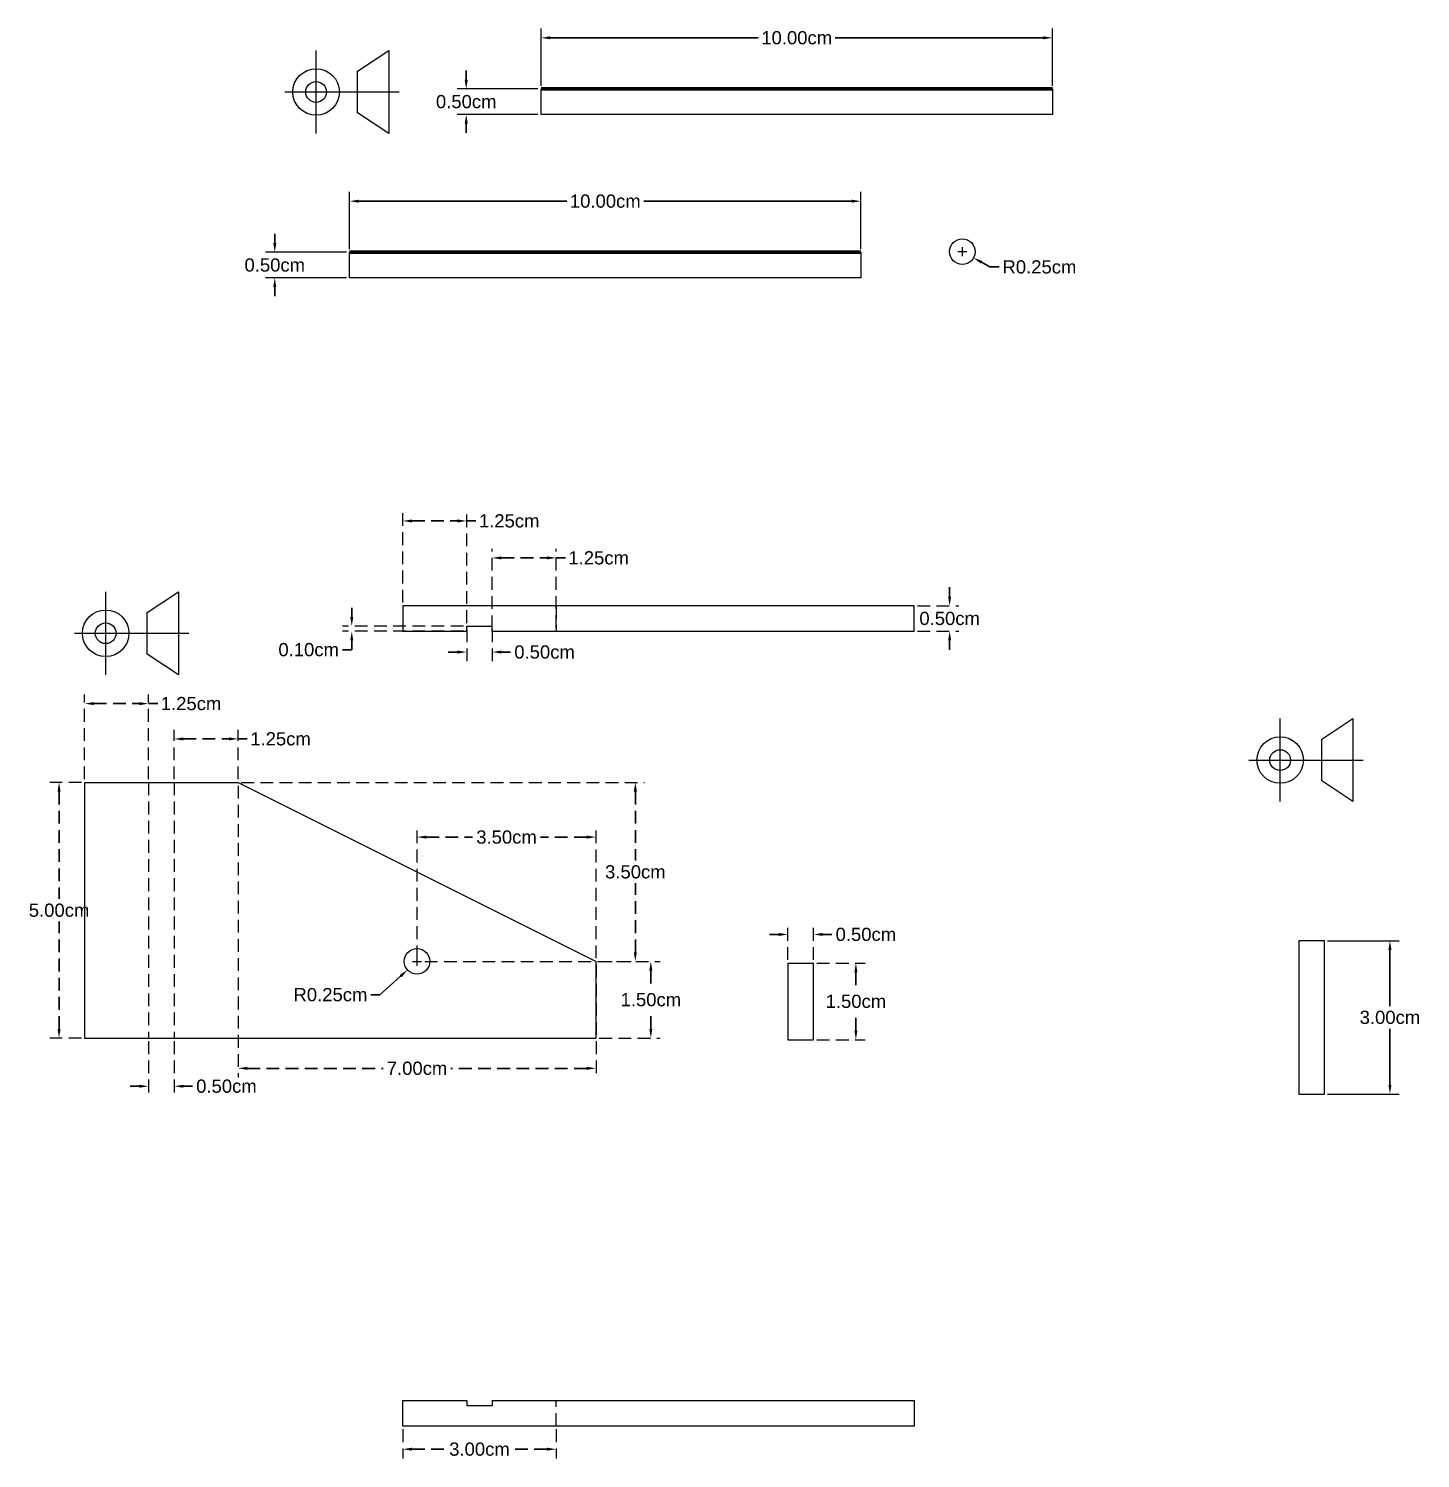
# Model space of a CAD drawing. Header units: inches. Extents: x 15 to 123, y 4 to 42.
# Drawn here: x 15.18 to 42.4, y 4.31 to 32.28 of the extents above; entities that cross this region are included whole.
import ezdxf

# ---------------------------------------------------------------- set-up
doc = ezdxf.new("R2010")
doc.units = ezdxf.units.IN
doc.header["$MEASUREMENT"] = 0
doc.linetypes.add('HIDDEN', pattern=[0.375, 0.25, -0.125])
doc.layers.add('dim', color=250, linetype='Continuous')
doc.styles.get("Standard").update_dxf_attribs({"font": 'arial.ttf'})
doc.dimstyles.get("Standard").update_dxf_attribs({"dimtxt": 0.2585, "dimasz": 0.18, "dimexe": 0.18, "dimexo": 0.0625, "dimgap": 0.09, "dimtad": 0, "dimtih": 1, "dimtoh": 1, "dimzin": 0, "dimdsep": 46, "dimtxsty": 'Standard', "dimcen": 0.09, "dimazin": 0, "dimtfac": 1, "dimtofl": 0, "dimtmove": 0, "dimatfit": 3, "dimfxl": 1, "dimtolj": 1, "dimtzin": 0, "dimlwd": 30, "dimarcsym": 0})

# ---------------------------------------------------------------- blocks, each defined once
blk = doc.blocks.new('*D1')
at = {"layer": 'Defpoints', "color": 0, "lineweight": -3, "transparency": 16777216}
for p in [(35.204, 32.099), (25.204, 31.099), (35.204, 31.099)]:
    blk.add_point(p, dxfattribs=at)
at = {"layer": 'dim', "color": 0, "lineweight": -2, "transparency": 16777216}
for p, q in [((25.204, 31.162), (25.204, 32.279)), ((35.204, 31.162), (35.204, 32.279))]:
    blk.add_line(p, q, dxfattribs=at)
at = {"layer": 'dim', "color": 0, "lineweight": 30, "transparency": 16777216}
for p, q in [((25.384, 32.099), (29.452, 32.099)), ((35.024, 32.099), (30.955, 32.099))]:
    blk.add_line(p, q, dxfattribs=at)
at = {"layer": 'dim', "color": 0, "lineweight": -3, "transparency": 16777216}
for points in [[(25.384, 32.129), (25.384, 32.069), (25.204, 32.099)], [(35.024, 32.129), (35.024, 32.069), (35.204, 32.099)]]:
    blk.add_solid(points, dxfattribs=at)
at = {"layer": 'dim', "color": 0, "transparency": 16777216, "insert": (30.204, 32.099), "char_height": 0.2585, "attachment_point": 5}
blk.add_mtext('\\A1;10.00cm', dxfattribs=at)
blk = doc.blocks.new('*D2')
at = {"layer": 'Defpoints', "color": 0, "lineweight": -3, "transparency": 16777216}
for p in [(25.204, 31.099), (23.741, 30.599), (25.204, 30.599)]:
    blk.add_point(p, dxfattribs=at)
at = {"layer": 'dim', "color": 0, "lineweight": 30, "transparency": 16777216}
for p, q in [((23.741, 31.279), (23.741, 31.459)), ((23.741, 30.419), (23.741, 30.239))]:
    blk.add_line(p, q, dxfattribs=at)
at = {"layer": 'dim', "color": 0, "lineweight": -2, "transparency": 16777216}
for p, q in [((25.141, 31.099), (23.561, 31.099)), ((25.141, 30.599), (23.561, 30.599))]:
    blk.add_line(p, q, dxfattribs=at)
at = {"layer": 'dim', "color": 0, "lineweight": -3, "transparency": 16777216}
for points in [[(23.711, 31.279), (23.771, 31.279), (23.741, 31.099)], [(23.711, 30.419), (23.771, 30.419), (23.741, 30.599)]]:
    blk.add_solid(points, dxfattribs=at)
at = {"layer": 'dim', "color": 0, "transparency": 16777216, "insert": (23.741, 30.849), "char_height": 0.2585, "attachment_point": 5}
blk.add_mtext('\\A1;0.50cm', dxfattribs=at)
blk = doc.blocks.new('*D3')
at = {"layer": 'Defpoints', "color": 0, "lineweight": -3, "transparency": 16777216}
for p in [(33.443, 27.916), (33.662, 27.795)]:
    blk.add_point(p, dxfattribs=at)
at = {"layer": 'dim', "color": 0, "lineweight": -2, "transparency": 16777216}
for p, q in [((33.443, 27.826), (33.443, 28.006)), ((33.353, 27.916), (33.533, 27.916))]:
    blk.add_line(p, q, dxfattribs=at)
at = {"layer": 'dim', "color": 0, "lineweight": 30, "transparency": 16777216}
for p, q in [((33.983, 27.616), (33.819, 27.707)), ((34.163, 27.616), (33.983, 27.616))]:
    blk.add_line(p, q, dxfattribs=at)
at = {"layer": 'dim', "color": 0, "lineweight": -3, "transparency": 16777216}
blk.add_solid([(33.834, 27.734), (33.805, 27.681), (33.662, 27.795)], dxfattribs=at)
at = {"layer": 'dim', "color": 0, "transparency": 16777216, "insert": (34.95, 27.616), "char_height": 0.2585, "attachment_point": 5}
blk.add_mtext('\\A1;R0.25cm', dxfattribs=at)
blk = doc.blocks.new('*D4')
at = {"layer": 'Defpoints', "color": 0, "linetype": 'HIDDEN', "lineweight": -3, "transparency": 16777216}
for p in [(23.75, 20.59), (24.25, 20.59), (24.25, 20.084)]:
    blk.add_point(p, dxfattribs=at)
at = {"layer": 'dim', "color": 0, "linetype": 'HIDDEN', "lineweight": -2, "transparency": 16777216}
for p, q in [((23.75, 20.527), (23.75, 19.904)), ((24.25, 20.527), (24.25, 19.904))]:
    blk.add_line(p, q, dxfattribs=at)
at = {"layer": 'dim', "color": 0, "linetype": 'HIDDEN', "lineweight": 30, "transparency": 16777216}
for p, q in [((23.57, 20.084), (23.39, 20.084)), ((24.43, 20.084), (24.61, 20.084))]:
    blk.add_line(p, q, dxfattribs=at)
at = {"layer": 'dim', "color": 0, "linetype": 'HIDDEN', "lineweight": -3, "transparency": 16777216}
for points in [[(23.57, 20.114), (23.57, 20.054), (23.75, 20.084)], [(24.43, 20.114), (24.43, 20.054), (24.25, 20.084)]]:
    blk.add_solid(points, dxfattribs=at)
at = {"layer": 'dim', "color": 0, "linetype": 'HIDDEN', "transparency": 16777216, "insert": (25.273, 20.084), "char_height": 0.2585, "attachment_point": 5}
blk.add_mtext('\\A1;0.50cm', dxfattribs=at)
blk = doc.blocks.new('*D5')
at = {"layer": 'Defpoints', "color": 0, "linetype": 'HIDDEN', "lineweight": -3, "transparency": 16777216}
for p in [(21.503, 20.49), (23.75, 20.59), (23.75, 20.49)]:
    blk.add_point(p, dxfattribs=at)
at = {"layer": 'dim', "color": 0, "linetype": 'HIDDEN', "lineweight": 30, "transparency": 16777216}
for p, q in [((21.503, 20.77), (21.503, 20.95)), ((21.503, 20.31), (21.503, 20.13)), ((21.503, 20.13), (21.323, 20.13))]:
    blk.add_line(p, q, dxfattribs=at)
at = {"layer": 'dim', "color": 0, "linetype": 'HIDDEN', "lineweight": -2, "transparency": 16777216}
for p, q in [((23.688, 20.59), (21.323, 20.59)), ((23.688, 20.49), (21.323, 20.49))]:
    blk.add_line(p, q, dxfattribs=at)
at = {"layer": 'dim', "color": 0, "linetype": 'HIDDEN', "lineweight": -3, "transparency": 16777216}
for points in [[(21.473, 20.77), (21.533, 20.77), (21.503, 20.59)], [(21.473, 20.31), (21.533, 20.31), (21.503, 20.49)]]:
    blk.add_solid(points, dxfattribs=at)
at = {"layer": 'dim', "color": 0, "linetype": 'HIDDEN', "transparency": 16777216, "insert": (20.66, 20.13), "char_height": 0.2585, "attachment_point": 5}
blk.add_mtext('\\A1;0.10cm', dxfattribs=at)
blk = doc.blocks.new('*D6')
at = {"layer": 'Defpoints', "color": 0, "linetype": 'HIDDEN', "lineweight": -3, "transparency": 16777216}
for p in [(32.5, 20.99), (32.5, 20.49), (33.194, 20.49)]:
    blk.add_point(p, dxfattribs=at)
at = {"layer": 'dim', "color": 0, "linetype": 'HIDDEN', "lineweight": 30, "transparency": 16777216}
for p, q in [((33.194, 21.17), (33.194, 21.35)), ((33.194, 20.31), (33.194, 20.13))]:
    blk.add_line(p, q, dxfattribs=at)
at = {"layer": 'dim', "color": 0, "linetype": 'HIDDEN', "lineweight": -2, "transparency": 16777216}
for p, q in [((32.563, 20.99), (33.374, 20.99)), ((32.563, 20.49), (33.374, 20.49))]:
    blk.add_line(p, q, dxfattribs=at)
at = {"layer": 'dim', "color": 0, "linetype": 'HIDDEN', "lineweight": -3, "transparency": 16777216}
for points in [[(33.164, 21.17), (33.224, 21.17), (33.194, 20.99)], [(33.164, 20.31), (33.224, 20.31), (33.194, 20.49)]]:
    blk.add_solid(points, dxfattribs=at)
at = {"layer": 'dim', "color": 0, "linetype": 'HIDDEN', "transparency": 16777216, "insert": (33.194, 20.74), "char_height": 0.2585, "attachment_point": 5}
blk.add_mtext('\\A1;0.50cm', dxfattribs=at)
blk = doc.blocks.new('*D9')
at = {"layer": 'Defpoints', "color": 0, "linetype": 'HIDDEN', "lineweight": -3, "transparency": 16777216}
for p in [(16.279, 17.533), (15.779, 12.533), (16.279, 12.533)]:
    blk.add_point(p, dxfattribs=at)
at = {"layer": 'dim', "color": 0, "linetype": 'HIDDEN', "lineweight": -2, "transparency": 16777216}
for p, q in [((16.217, 17.533), (15.599, 17.533)), ((16.217, 12.533), (15.599, 12.533))]:
    blk.add_line(p, q, dxfattribs=at)
at = {"layer": 'dim', "color": 0, "linetype": 'HIDDEN', "lineweight": 30, "transparency": 16777216}
for p, q in [((15.779, 17.353), (15.779, 15.255)), ((15.779, 12.713), (15.779, 14.811))]:
    blk.add_line(p, q, dxfattribs=at)
at = {"layer": 'dim', "color": 0, "linetype": 'HIDDEN', "lineweight": -3, "transparency": 16777216}
for points in [[(15.749, 17.353), (15.809, 17.353), (15.779, 17.533)], [(15.749, 12.713), (15.809, 12.713), (15.779, 12.533)]]:
    blk.add_solid(points, dxfattribs=at)
at = {"layer": 'dim', "color": 0, "linetype": 'HIDDEN', "transparency": 16777216, "insert": (15.779, 15.033), "char_height": 0.2585, "attachment_point": 5}
blk.add_mtext('\\A1;5.00cm', dxfattribs=at)
blk = doc.blocks.new('*D10')
at = {"layer": 'Defpoints', "color": 0, "lineweight": -3, "transparency": 16777216}
for p in [(22.779, 14.033), (22.593, 13.866)]:
    blk.add_point(p, dxfattribs=at)
at = {"layer": 'dim', "color": 0, "lineweight": -2, "transparency": 16777216}
for p, q in [((22.689, 14.033), (22.869, 14.033)), ((22.779, 13.943), (22.779, 14.123))]:
    blk.add_line(p, q, dxfattribs=at)
at = {"layer": 'dim', "color": 0, "lineweight": 30, "transparency": 16777216}
for p, q in [((22.053, 13.381), (22.459, 13.746)), ((21.873, 13.381), (22.053, 13.381))]:
    blk.add_line(p, q, dxfattribs=at)
at = {"layer": 'dim', "color": 0, "lineweight": -3, "transparency": 16777216}
blk.add_solid([(22.439, 13.768), (22.479, 13.723), (22.593, 13.866)], dxfattribs=at)
at = {"layer": 'dim', "color": 0, "transparency": 16777216, "insert": (21.086, 13.381), "char_height": 0.2585, "attachment_point": 5}
blk.add_mtext('\\A1;R0.25cm', dxfattribs=at)
blk = doc.blocks.new('*D11')
at = {"layer": 'Defpoints', "color": 0, "linetype": 'HIDDEN', "lineweight": -3, "transparency": 16777216}
for p in [(19.279, 17.533), (26.279, 14.033), (27.048, 14.033)]:
    blk.add_point(p, dxfattribs=at)
at = {"layer": 'dim', "color": 0, "linetype": 'HIDDEN', "lineweight": -2, "transparency": 16777216}
for p, q in [((19.342, 17.533), (27.228, 17.533)), ((26.342, 14.033), (27.228, 14.033))]:
    blk.add_line(p, q, dxfattribs=at)
at = {"layer": 'dim', "color": 0, "linetype": 'HIDDEN', "lineweight": 30, "transparency": 16777216}
for p, q in [((27.048, 17.353), (27.048, 16.005)), ((27.048, 14.213), (27.048, 15.561))]:
    blk.add_line(p, q, dxfattribs=at)
at = {"layer": 'dim', "color": 0, "linetype": 'HIDDEN', "lineweight": -3, "transparency": 16777216}
for points in [[(27.018, 17.353), (27.078, 17.353), (27.048, 17.533)], [(27.018, 14.213), (27.078, 14.213), (27.048, 14.033)]]:
    blk.add_solid(points, dxfattribs=at)
at = {"layer": 'dim', "color": 0, "linetype": 'HIDDEN', "transparency": 16777216, "insert": (27.048, 15.783), "char_height": 0.2585, "attachment_point": 5}
blk.add_mtext('\\A1;3.50cm', dxfattribs=at)
blk = doc.blocks.new('*D12')
at = {"layer": 'Defpoints', "color": 0, "linetype": 'HIDDEN', "lineweight": -3, "transparency": 16777216}
for p in [(19.279, 17.533), (26.279, 14.033), (26.279, 11.941)]:
    blk.add_point(p, dxfattribs=at)
at = {"layer": 'dim', "color": 0, "linetype": 'HIDDEN', "lineweight": -2, "transparency": 16777216}
for p, q in [((19.279, 17.47), (19.279, 11.761)), ((26.279, 13.97), (26.279, 11.761))]:
    blk.add_line(p, q, dxfattribs=at)
at = {"layer": 'dim', "color": 0, "linetype": 'HIDDEN', "lineweight": 30, "transparency": 16777216}
for p, q in [((19.459, 11.941), (22.117, 11.941)), ((26.099, 11.941), (23.441, 11.941))]:
    blk.add_line(p, q, dxfattribs=at)
at = {"layer": 'dim', "color": 0, "linetype": 'HIDDEN', "lineweight": -3, "transparency": 16777216}
for points in [[(19.459, 11.971), (19.459, 11.911), (19.279, 11.941)], [(26.099, 11.971), (26.099, 11.911), (26.279, 11.941)]]:
    blk.add_solid(points, dxfattribs=at)
at = {"layer": 'dim', "color": 0, "linetype": 'HIDDEN', "transparency": 16777216, "insert": (22.779, 11.941), "char_height": 0.2585, "attachment_point": 5}
blk.add_mtext('\\A1;7.00cm', dxfattribs=at)
blk = doc.blocks.new('*D13')
at = {"layer": 'Defpoints', "color": 0, "linetype": 'HIDDEN', "lineweight": -3, "transparency": 16777216}
for p in [(30.533, 14.56), (30.033, 14), (30.533, 14)]:
    blk.add_point(p, dxfattribs=at)
at = {"layer": 'dim', "color": 0, "linetype": 'HIDDEN', "lineweight": 30, "transparency": 16777216}
for p, q in [((29.853, 14.56), (29.673, 14.56)), ((30.713, 14.56), (30.893, 14.56))]:
    blk.add_line(p, q, dxfattribs=at)
at = {"layer": 'dim', "color": 0, "linetype": 'HIDDEN', "lineweight": -2, "transparency": 16777216}
for p, q in [((30.033, 14.062), (30.033, 14.74)), ((30.533, 14.062), (30.533, 14.74))]:
    blk.add_line(p, q, dxfattribs=at)
at = {"layer": 'dim', "color": 0, "linetype": 'HIDDEN', "lineweight": -3, "transparency": 16777216}
for points in [[(29.853, 14.59), (29.853, 14.53), (30.033, 14.56)], [(30.713, 14.59), (30.713, 14.53), (30.533, 14.56)]]:
    blk.add_solid(points, dxfattribs=at)
at = {"layer": 'dim', "color": 0, "linetype": 'HIDDEN', "transparency": 16777216, "insert": (31.556, 14.56), "char_height": 0.2585, "attachment_point": 5}
blk.add_mtext('\\A1;0.50cm', dxfattribs=at)
blk = doc.blocks.new('*D14')
at = {"layer": 'Defpoints', "color": 0, "linetype": 'HIDDEN', "lineweight": -3, "transparency": 16777216}
for p in [(30.533, 14), (30.533, 12.5), (31.361, 12.5)]:
    blk.add_point(p, dxfattribs=at)
at = {"layer": 'dim', "color": 0, "linetype": 'HIDDEN', "lineweight": -2, "transparency": 16777216}
for p, q in [((30.596, 14), (31.541, 14)), ((30.596, 12.5), (31.541, 12.5))]:
    blk.add_line(p, q, dxfattribs=at)
at = {"layer": 'dim', "color": 0, "linetype": 'HIDDEN', "lineweight": 30, "transparency": 16777216}
for p, q in [((31.361, 13.82), (31.361, 13.472)), ((31.361, 12.68), (31.361, 13.028))]:
    blk.add_line(p, q, dxfattribs=at)
at = {"layer": 'dim', "color": 0, "linetype": 'HIDDEN', "lineweight": -3, "transparency": 16777216}
for points in [[(31.331, 13.82), (31.391, 13.82), (31.361, 14)], [(31.331, 12.68), (31.391, 12.68), (31.361, 12.5)]]:
    blk.add_solid(points, dxfattribs=at)
at = {"layer": 'dim', "color": 0, "linetype": 'HIDDEN', "transparency": 16777216, "insert": (31.361, 13.25), "char_height": 0.2585, "attachment_point": 5}
blk.add_mtext('\\A1;1.50cm', dxfattribs=at)
blk = doc.blocks.new('*D15')
at = {"layer": 'Defpoints', "color": 0, "linetype": 'HIDDEN', "lineweight": -3, "transparency": 16777216}
for p in [(22.5, 4.943), (25.5, 4.943), (25.5, 4.491)]:
    blk.add_point(p, dxfattribs=at)
at = {"layer": 'dim', "color": 0, "linetype": 'HIDDEN', "lineweight": -2, "transparency": 16777216}
for p, q in [((22.5, 4.88), (22.5, 4.311)), ((25.5, 4.88), (25.5, 4.311))]:
    blk.add_line(p, q, dxfattribs=at)
at = {"layer": 'dim', "color": 0, "linetype": 'HIDDEN', "lineweight": 30, "transparency": 16777216}
for p, q in [((22.68, 4.491), (23.337, 4.491)), ((25.32, 4.491), (24.663, 4.491))]:
    blk.add_line(p, q, dxfattribs=at)
at = {"layer": 'dim', "color": 0, "linetype": 'HIDDEN', "lineweight": -3, "transparency": 16777216}
for points in [[(22.68, 4.521), (22.68, 4.461), (22.5, 4.491)], [(25.32, 4.521), (25.32, 4.461), (25.5, 4.491)]]:
    blk.add_solid(points, dxfattribs=at)
at = {"layer": 'dim', "color": 0, "linetype": 'HIDDEN', "transparency": 16777216, "insert": (24, 4.491), "char_height": 0.2585, "attachment_point": 5}
blk.add_mtext('\\A1;3.00cm', dxfattribs=at)
blk = doc.blocks.new('*D21')
at = {"layer": 'Defpoints', "color": 0, "linetype": 'HIDDEN', "lineweight": -3, "transparency": 16777216}
for p in [(25.5, 21.925), (24.25, 20.49), (25.5, 20.49)]:
    blk.add_point(p, dxfattribs=at)
at = {"layer": 'dim', "color": 0, "linetype": 'HIDDEN', "lineweight": -2, "transparency": 16777216}
for p, q in [((24.25, 20.552), (24.25, 22.105)), ((25.5, 20.552), (25.5, 22.105))]:
    blk.add_line(p, q, dxfattribs=at)
at = {"layer": 'dim', "color": 0, "linetype": 'HIDDEN', "lineweight": 30, "transparency": 16777216}
for p, q in [((24.43, 21.925), (25.32, 21.925)), ((25.5, 21.925), (25.68, 21.925))]:
    blk.add_line(p, q, dxfattribs=at)
at = {"layer": 'dim', "color": 0, "linetype": 'HIDDEN', "lineweight": -3, "transparency": 16777216}
for points in [[(24.43, 21.955), (24.43, 21.895), (24.25, 21.925)], [(25.32, 21.955), (25.32, 21.895), (25.5, 21.925)]]:
    blk.add_solid(points, dxfattribs=at)
at = {"layer": 'dim', "color": 0, "linetype": 'HIDDEN', "transparency": 16777216, "insert": (26.331, 21.925), "char_height": 0.2585, "attachment_point": 5}
blk.add_mtext('\\A1;1.25cm', dxfattribs=at)
blk = doc.blocks.new('*D22')
at = {"layer": 'Defpoints', "color": 0, "linetype": 'HIDDEN', "lineweight": -3, "transparency": 16777216}
for p in [(19.279, 18.385), (18.029, 17.533), (19.279, 17.533)]:
    blk.add_point(p, dxfattribs=at)
at = {"layer": 'dim', "color": 0, "linetype": 'HIDDEN', "lineweight": -2, "transparency": 16777216}
for p, q in [((18.029, 17.595), (18.029, 18.565)), ((19.279, 17.595), (19.279, 18.565))]:
    blk.add_line(p, q, dxfattribs=at)
at = {"layer": 'dim', "color": 0, "linetype": 'HIDDEN', "lineweight": 30, "transparency": 16777216}
for p, q in [((18.209, 18.385), (19.099, 18.385)), ((19.279, 18.385), (19.459, 18.385))]:
    blk.add_line(p, q, dxfattribs=at)
at = {"layer": 'dim', "color": 0, "linetype": 'HIDDEN', "lineweight": -3, "transparency": 16777216}
for points in [[(18.209, 18.415), (18.209, 18.355), (18.029, 18.385)], [(19.099, 18.415), (19.099, 18.355), (19.279, 18.385)]]:
    blk.add_solid(points, dxfattribs=at)
at = {"layer": 'dim', "color": 0, "linetype": 'HIDDEN', "transparency": 16777216, "insert": (20.11, 18.385), "char_height": 0.2585, "attachment_point": 5}
blk.add_mtext('\\A1;1.25cm', dxfattribs=at)
blk = doc.blocks.new('*D28')
at = {"layer": 'Defpoints', "color": 0, "lineweight": -3, "transparency": 16777216}
for p in [(40.524, 14.437), (40.524, 11.437), (41.804, 11.437)]:
    blk.add_point(p, dxfattribs=at)
at = {"layer": 'dim', "color": 0, "lineweight": -2, "transparency": 16777216}
for p, q in [((40.586, 14.437), (41.984, 14.437)), ((40.586, 11.437), (41.984, 11.437))]:
    blk.add_line(p, q, dxfattribs=at)
at = {"layer": 'dim', "color": 0, "lineweight": 30, "transparency": 16777216}
for p, q in [((41.804, 14.257), (41.804, 13.159)), ((41.804, 11.617), (41.804, 12.715))]:
    blk.add_line(p, q, dxfattribs=at)
at = {"layer": 'dim', "color": 0, "lineweight": -3, "transparency": 16777216}
for points in [[(41.774, 14.257), (41.834, 14.257), (41.804, 14.437)], [(41.774, 11.617), (41.834, 11.617), (41.804, 11.437)]]:
    blk.add_solid(points, dxfattribs=at)
at = {"layer": 'dim', "color": 0, "transparency": 16777216, "insert": (41.804, 12.937), "char_height": 0.2585, "attachment_point": 5}
blk.add_mtext('\\A1;3.00cm', dxfattribs=at)
blk = doc.blocks.new('*D49')
at = {"layer": 'Defpoints', "color": 0, "linetype": 'HIDDEN', "lineweight": -3, "transparency": 16777216}
for p in [(17.529, 19.075), (16.279, 17.533), (17.529, 17.533)]:
    blk.add_point(p, dxfattribs=at)
at = {"layer": 'dim', "color": 0, "linetype": 'HIDDEN', "lineweight": -2, "transparency": 16777216}
for p, q in [((16.279, 17.595), (16.279, 19.255)), ((17.529, 17.595), (17.529, 19.255))]:
    blk.add_line(p, q, dxfattribs=at)
at = {"layer": 'dim', "color": 0, "linetype": 'HIDDEN', "lineweight": 30, "transparency": 16777216}
for p, q in [((16.459, 19.075), (17.349, 19.075)), ((17.529, 19.075), (17.709, 19.075))]:
    blk.add_line(p, q, dxfattribs=at)
at = {"layer": 'dim', "color": 0, "linetype": 'HIDDEN', "lineweight": -3, "transparency": 16777216}
for points in [[(16.459, 19.105), (16.459, 19.045), (16.279, 19.075)], [(17.349, 19.105), (17.349, 19.045), (17.529, 19.075)]]:
    blk.add_solid(points, dxfattribs=at)
at = {"layer": 'dim', "color": 0, "linetype": 'HIDDEN', "transparency": 16777216, "insert": (18.36, 19.075), "char_height": 0.2585, "attachment_point": 5}
blk.add_mtext('\\A1;1.25cm', dxfattribs=at)
blk = doc.blocks.new('*D50')
at = {"layer": 'Defpoints', "color": 0, "linetype": 'HIDDEN', "lineweight": -3, "transparency": 16777216}
for p in [(17.529, 12.533), (18.029, 12.533), (18.029, 11.591)]:
    blk.add_point(p, dxfattribs=at)
at = {"layer": 'dim', "color": 0, "linetype": 'HIDDEN', "lineweight": -2, "transparency": 16777216}
for p, q in [((17.529, 12.47), (17.529, 11.411)), ((18.029, 12.47), (18.029, 11.411))]:
    blk.add_line(p, q, dxfattribs=at)
at = {"layer": 'dim', "color": 0, "linetype": 'HIDDEN', "lineweight": 30, "transparency": 16777216}
for p, q in [((17.349, 11.591), (17.169, 11.591)), ((18.209, 11.591), (18.389, 11.591))]:
    blk.add_line(p, q, dxfattribs=at)
at = {"layer": 'dim', "color": 0, "linetype": 'HIDDEN', "lineweight": -3, "transparency": 16777216}
for points in [[(17.349, 11.621), (17.349, 11.561), (17.529, 11.591)], [(18.209, 11.621), (18.209, 11.561), (18.029, 11.591)]]:
    blk.add_solid(points, dxfattribs=at)
at = {"layer": 'dim', "color": 0, "linetype": 'HIDDEN', "transparency": 16777216, "insert": (19.052, 11.591), "char_height": 0.2585, "attachment_point": 5}
blk.add_mtext('\\A1;0.50cm', dxfattribs=at)
blk = doc.blocks.new('*D51')
at = {"layer": 'Defpoints', "color": 0, "linetype": 'HIDDEN', "lineweight": -3, "transparency": 16777216}
for p in [(23.75, 22.648), (22.5, 20.99), (23.75, 20.59)]:
    blk.add_point(p, dxfattribs=at)
at = {"layer": 'dim', "color": 0, "linetype": 'HIDDEN', "lineweight": -2, "transparency": 16777216}
for p, q in [((22.5, 21.052), (22.5, 22.828)), ((23.75, 20.652), (23.75, 22.828))]:
    blk.add_line(p, q, dxfattribs=at)
at = {"layer": 'dim', "color": 0, "linetype": 'HIDDEN', "lineweight": 30, "transparency": 16777216}
for p, q in [((22.68, 22.648), (23.57, 22.648)), ((23.75, 22.648), (23.93, 22.648))]:
    blk.add_line(p, q, dxfattribs=at)
at = {"layer": 'dim', "color": 0, "linetype": 'HIDDEN', "lineweight": -3, "transparency": 16777216}
for points in [[(22.68, 22.678), (22.68, 22.618), (22.5, 22.648)], [(23.57, 22.678), (23.57, 22.618), (23.75, 22.648)]]:
    blk.add_solid(points, dxfattribs=at)
at = {"layer": 'dim', "color": 0, "linetype": 'HIDDEN', "transparency": 16777216, "insert": (24.581, 22.648), "char_height": 0.2585, "attachment_point": 5}
blk.add_mtext('\\A1;1.25cm', dxfattribs=at)
blk = doc.blocks.new('*D63')
at = {"layer": 'Defpoints', "color": 0, "linetype": 'HIDDEN', "lineweight": -3, "transparency": 16777216}
for p in [(26.279, 16.464), (22.779, 14.033), (26.279, 12.533)]:
    blk.add_point(p, dxfattribs=at)
at = {"layer": 'dim', "color": 0, "linetype": 'HIDDEN', "lineweight": -2, "transparency": 16777216}
for p, q in [((22.779, 14.095), (22.779, 16.644)), ((26.279, 12.595), (26.279, 16.644))]:
    blk.add_line(p, q, dxfattribs=at)
at = {"layer": 'dim', "color": 0, "linetype": 'HIDDEN', "lineweight": 30, "transparency": 16777216}
for p, q in [((22.959, 16.464), (23.867, 16.464)), ((26.099, 16.464), (25.192, 16.464))]:
    blk.add_line(p, q, dxfattribs=at)
at = {"layer": 'dim', "color": 0, "linetype": 'HIDDEN', "lineweight": -3, "transparency": 16777216}
for points in [[(22.959, 16.494), (22.959, 16.434), (22.779, 16.464)], [(26.099, 16.494), (26.099, 16.434), (26.279, 16.464)]]:
    blk.add_solid(points, dxfattribs=at)
at = {"layer": 'dim', "color": 0, "linetype": 'HIDDEN', "lineweight": -3, "transparency": 16777216, "insert": (24.529, 16.464), "char_height": 0.2585, "attachment_point": 5}
blk.add_mtext('\\A1;3.50cm', dxfattribs=at)
blk = doc.blocks.new('*D65')
at = {"layer": 'Defpoints', "color": 0, "linetype": 'HIDDEN', "lineweight": -3, "transparency": 16777216}
for p in [(22.869, 14.033), (26.279, 12.533), (27.351, 12.533)]:
    blk.add_point(p, dxfattribs=at)
at = {"layer": 'dim', "color": 0, "linetype": 'HIDDEN', "lineweight": -2, "transparency": 16777216}
for p, q in [((22.932, 14.033), (27.531, 14.033)), ((26.342, 12.533), (27.531, 12.533))]:
    blk.add_line(p, q, dxfattribs=at)
at = {"layer": 'dim', "color": 0, "linetype": 'HIDDEN', "lineweight": 30, "transparency": 16777216}
for p, q in [((27.351, 13.853), (27.351, 13.505)), ((27.351, 12.713), (27.351, 13.061))]:
    blk.add_line(p, q, dxfattribs=at)
at = {"layer": 'dim', "color": 0, "linetype": 'HIDDEN', "lineweight": -3, "transparency": 16777216}
for points in [[(27.321, 13.853), (27.381, 13.853), (27.351, 14.033)], [(27.321, 12.713), (27.381, 12.713), (27.351, 12.533)]]:
    blk.add_solid(points, dxfattribs=at)
at = {"layer": 'dim', "color": 0, "linetype": 'HIDDEN', "lineweight": -3, "transparency": 16777216, "insert": (27.351, 13.283), "char_height": 0.2585, "attachment_point": 5}
blk.add_mtext('\\A1;1.50cm', dxfattribs=at)
blk = doc.blocks.new('*D76')
at = {"layer": 'Defpoints', "color": 0, "lineweight": -3, "transparency": 16777216}
for p in [(31.46, 28.903), (21.46, 27.903), (31.46, 27.903)]:
    blk.add_point(p, dxfattribs=at)
at = {"layer": 'dim', "color": 0, "lineweight": -2, "transparency": 16777216}
for p, q in [((21.46, 27.966), (21.46, 29.083)), ((31.46, 27.966), (31.46, 29.083))]:
    blk.add_line(p, q, dxfattribs=at)
at = {"layer": 'dim', "color": 0, "lineweight": 30, "transparency": 16777216}
for p, q in [((21.64, 28.903), (25.709, 28.903)), ((31.28, 28.903), (27.211, 28.903))]:
    blk.add_line(p, q, dxfattribs=at)
at = {"layer": 'dim', "color": 0, "lineweight": -3, "transparency": 16777216}
for points in [[(21.64, 28.933), (21.64, 28.873), (21.46, 28.903)], [(31.28, 28.933), (31.28, 28.873), (31.46, 28.903)]]:
    blk.add_solid(points, dxfattribs=at)
at = {"layer": 'dim', "color": 0, "transparency": 16777216, "insert": (26.46, 28.903), "char_height": 0.2585, "attachment_point": 5}
blk.add_mtext('\\A1;10.00cm', dxfattribs=at)
blk = doc.blocks.new('*D77')
at = {"layer": 'Defpoints', "color": 0, "lineweight": -3, "transparency": 16777216}
for p in [(21.46, 27.903), (19.997, 27.403), (21.46, 27.403)]:
    blk.add_point(p, dxfattribs=at)
at = {"layer": 'dim', "color": 0, "lineweight": 30, "transparency": 16777216}
for p, q in [((19.997, 28.083), (19.997, 28.263)), ((19.997, 27.223), (19.997, 27.043))]:
    blk.add_line(p, q, dxfattribs=at)
at = {"layer": 'dim', "color": 0, "lineweight": -2, "transparency": 16777216}
for p, q in [((21.397, 27.903), (19.817, 27.903)), ((21.397, 27.403), (19.817, 27.403))]:
    blk.add_line(p, q, dxfattribs=at)
at = {"layer": 'dim', "color": 0, "lineweight": -3, "transparency": 16777216}
for points in [[(19.967, 28.083), (20.027, 28.083), (19.997, 27.903)], [(19.967, 27.223), (20.027, 27.223), (19.997, 27.403)]]:
    blk.add_solid(points, dxfattribs=at)
at = {"layer": 'dim', "color": 0, "transparency": 16777216, "insert": (19.997, 27.653), "char_height": 0.2585, "attachment_point": 5}
blk.add_mtext('\\A1;0.50cm', dxfattribs=at)

msp = doc.modelspace()

# ---------------------------------------------------------------- linework, layer by layer
for p, q in [((20.805, 30.226), (20.805, 31.853)), ((21.618, 31.446), (22.228, 31.853)), ((22.228, 31.853), (22.228, 30.226)), ((21.618, 30.633), (21.618, 31.446)), ((25.204, 30.599), (25.204, 31.099)), ((35.204, 31.099), (35.204, 30.599)), ((20.195, 31.039), (21.821, 31.039)), ((21.821, 31.039), (22.431, 31.039)), ((22.228, 30.226), (21.618, 30.633)), ((35.204, 30.599), (25.204, 30.599)), ((21.46, 27.403), (21.46, 27.903)), ((31.46, 27.903), (31.46, 27.403)), ((31.46, 27.403), (21.46, 27.403)), ((16.691, 19.638), (16.691, 21.264)), ((17.504, 20.858), (18.114, 21.264)), ((18.114, 21.264), (18.114, 19.638)), ((32.5, 20.99), (22.5, 20.99)), ((22.5, 20.99), (22.5, 20.49)), ((32.5, 20.49), (32.5, 20.99)), ((17.504, 20.045), (17.504, 20.858)), ((16.081, 20.451), (17.707, 20.451)), ((17.707, 20.451), (18.317, 20.451)), ((22.5, 20.49), (23.75, 20.49)), ((23.75, 20.49), (23.75, 20.59)), ((23.75, 20.59), (24.25, 20.59)), ((24.25, 20.49), (24.25, 20.59)), ((24.25, 20.49), (32.5, 20.49)), ((18.114, 19.638), (17.504, 20.045)), ((39.657, 17.158), (39.657, 18.784)), ((40.47, 18.377), (41.08, 18.784)), ((41.08, 18.784), (41.08, 17.158)), ((40.47, 17.564), (40.47, 18.377)), ((39.047, 17.971), (40.673, 17.971)), ((40.673, 17.971), (41.283, 17.971)), ((16.279, 17.533), (16.279, 12.533)), ((16.279, 17.533), (19.279, 17.533)), ((19.279, 17.533), (26.279, 14.033)), ((41.08, 17.158), (40.47, 17.564)), ((40.024, 14.437), (40.024, 11.437)), ((40.524, 14.437), (40.024, 14.437)), ((40.524, 11.437), (40.524, 14.437)), ((26.279, 12.533), (26.279, 14.033)), ((30.033, 14), (30.033, 12.5)), ((30.033, 14), (30.533, 14)), ((30.533, 12.5), (30.533, 14)), ((16.279, 12.533), (26.279, 12.533)), ((30.033, 12.5), (30.533, 12.5)), ((40.024, 11.437), (40.524, 11.437)), ((22.5, 5.443), (23.75, 5.443)), ((22.5, 4.943), (22.5, 5.443)), ((23.75, 5.443), (23.75, 5.343)), ((23.75, 5.343), (24.25, 5.343)), ((24.25, 5.443), (24.25, 5.343)), ((24.25, 5.443), (32.5, 5.443)), ((32.5, 5.443), (32.5, 4.943)), ((32.5, 4.943), (22.5, 4.943))]:
    msp.add_line(p, q)
at = {"linetype": 'ByBlock', "lineweight": 70}
for p, q in [((25.204, 31.099), (35.204, 31.099)), ((21.46, 27.903), (31.46, 27.903))]:
    msp.add_line(p, q, dxfattribs=at)
at = {"linetype": 'HIDDEN'}
for p, q in [((25.5, 20.99), (25.5, 20.49)), ((17.529, 17.533), (17.529, 12.533)), ((18.029, 17.533), (18.029, 12.533)), ((25.5, 4.943), (25.5, 5.443))]:
    msp.add_line(p, q, dxfattribs=at)
for centre, radius in [((20.805, 31.039), 0.455), ((20.805, 31.039), 0.203), ((16.691, 20.451), 0.455), ((16.691, 20.451), 0.203), ((39.657, 17.971), 0.455), ((39.657, 17.971), 0.203), ((22.779, 14.033), 0.25)]:
    msp.add_circle(centre, radius)
at = {"layer": 'Defpoints'}
msp.add_circle((33.443, 27.916), 0.25, dxfattribs=at)

# ---------------------------------------------------------------- dimensions: what is measured, and where the dimension line sits
at = {"layer": 'dim'}
for base, p1, p2, angle, picture, middle in [((35.204, 32.099), (25.204, 31.099), (35.204, 31.099), 180, '*D1', (30.204, 32.099)), ((23.741, 30.599), (25.204, 31.099), (25.204, 30.599), 90, '*D2', (23.741, 30.849)), ((31.46, 28.903), (21.46, 27.903), (31.46, 27.903), 180, '*D76', (26.46, 28.903)), ((19.997, 27.403), (21.46, 27.903), (21.46, 27.403), 90, '*D77', (19.997, 27.653)), ((41.804, 11.437), (40.524, 14.437), (40.524, 11.437), 90, '*D28', (41.804, 12.937))]:
    dim = msp.add_linear_dim(base=base, p1=p1, p2=p2, angle=angle, dimstyle='Standard', override={"dimpost": 'cm'}, dxfattribs=at)
    dim.commit()
    dim.dimension.update_dxf_attribs({"geometry": picture, "text_midpoint": middle})
for center, mpoint, picture, middle in [((33.443, 27.916), (33.662, 27.795), '*D3', (34.95, 27.616)), ((22.779, 14.033), (22.593, 13.866), '*D10', (21.086, 13.381))]:
    dim = msp.add_radius_dim(center=center, mpoint=mpoint, dimstyle='Standard', override={"dimpost": 'cm'}, dxfattribs=at)
    dim.commit()
    dim.dimension.update_dxf_attribs({"geometry": picture, "text_midpoint": middle, "dimtype": 164})
at = {"layer": 'dim', "linetype": 'HIDDEN'}
for base, p1, p2, picture, middle in [((23.75, 22.648), (22.5, 20.99), (23.75, 20.59), '*D51', (24.581, 22.648)), ((25.5, 21.925), (24.25, 20.49), (25.5, 20.49), '*D21', (26.331, 21.925)), ((24.25, 20.084), (23.75, 20.59), (24.25, 20.59), '*D4', (25.273, 20.084)), ((17.529, 19.075), (16.279, 17.533), (17.529, 17.533), '*D49', (18.36, 19.075)), ((19.279, 18.385), (18.029, 17.533), (19.279, 17.533), '*D22', (20.11, 18.385)), ((26.279, 11.941), (19.279, 17.533), (26.279, 14.033), '*D12', (22.779, 11.941)), ((30.533, 14.56), (30.033, 14), (30.533, 14), '*D13', (31.556, 14.56)), ((18.029, 11.591), (17.529, 12.533), (18.029, 12.533), '*D50', (19.052, 11.591)), ((25.5, 4.491), (22.5, 4.943), (25.5, 4.943), '*D15', (24, 4.491))]:
    dim = msp.add_linear_dim(base=base, p1=p1, p2=p2, dimstyle='Standard', override={"dimpost": 'cm'}, dxfattribs=at)
    dim.commit()
    dim.dimension.update_dxf_attribs({"geometry": picture, "text_midpoint": middle})
for base, p1, p2, picture, middle in [((33.194, 20.49), (32.5, 20.99), (32.5, 20.49), '*D6', (33.194, 20.74)), ((21.503, 20.49), (23.75, 20.59), (23.75, 20.49), '*D5', (20.66, 20.13)), ((15.779, 12.533), (16.279, 17.533), (16.279, 12.533), '*D9', (15.779, 15.033)), ((27.048, 14.033), (19.279, 17.533), (26.279, 14.033), '*D11', (27.048, 15.783)), ((31.361, 12.5), (30.533, 14), (30.533, 12.5), '*D14', (31.361, 13.25))]:
    dim = msp.add_linear_dim(base=base, p1=p1, p2=p2, angle=90, dimstyle='Standard', override={"dimpost": 'cm'}, dxfattribs=at)
    dim.commit()
    dim.dimension.update_dxf_attribs({"geometry": picture, "text_midpoint": middle})
at = {"layer": 'dim', "linetype": 'HIDDEN', "lineweight": -3}
dim = msp.add_linear_dim(base=(26.279, 16.464), p1=(22.779, 14.033), p2=(26.279, 12.533), dimstyle='Standard', override={"dimpost": 'cm'}, dxfattribs=at)
dim.commit()
dim.dimension.update_dxf_attribs({"geometry": '*D63', "text_midpoint": (24.529, 16.464)})
dim = msp.add_linear_dim(base=(27.351, 12.533), p1=(22.869, 14.033), p2=(26.279, 12.533), angle=90, dimstyle='Standard', override={"dimpost": 'cm'}, dxfattribs=at)
dim.commit()
dim.dimension.update_dxf_attribs({"geometry": '*D65', "text_midpoint": (27.351, 13.283)})

doc.saveas('drawing.dxf')
